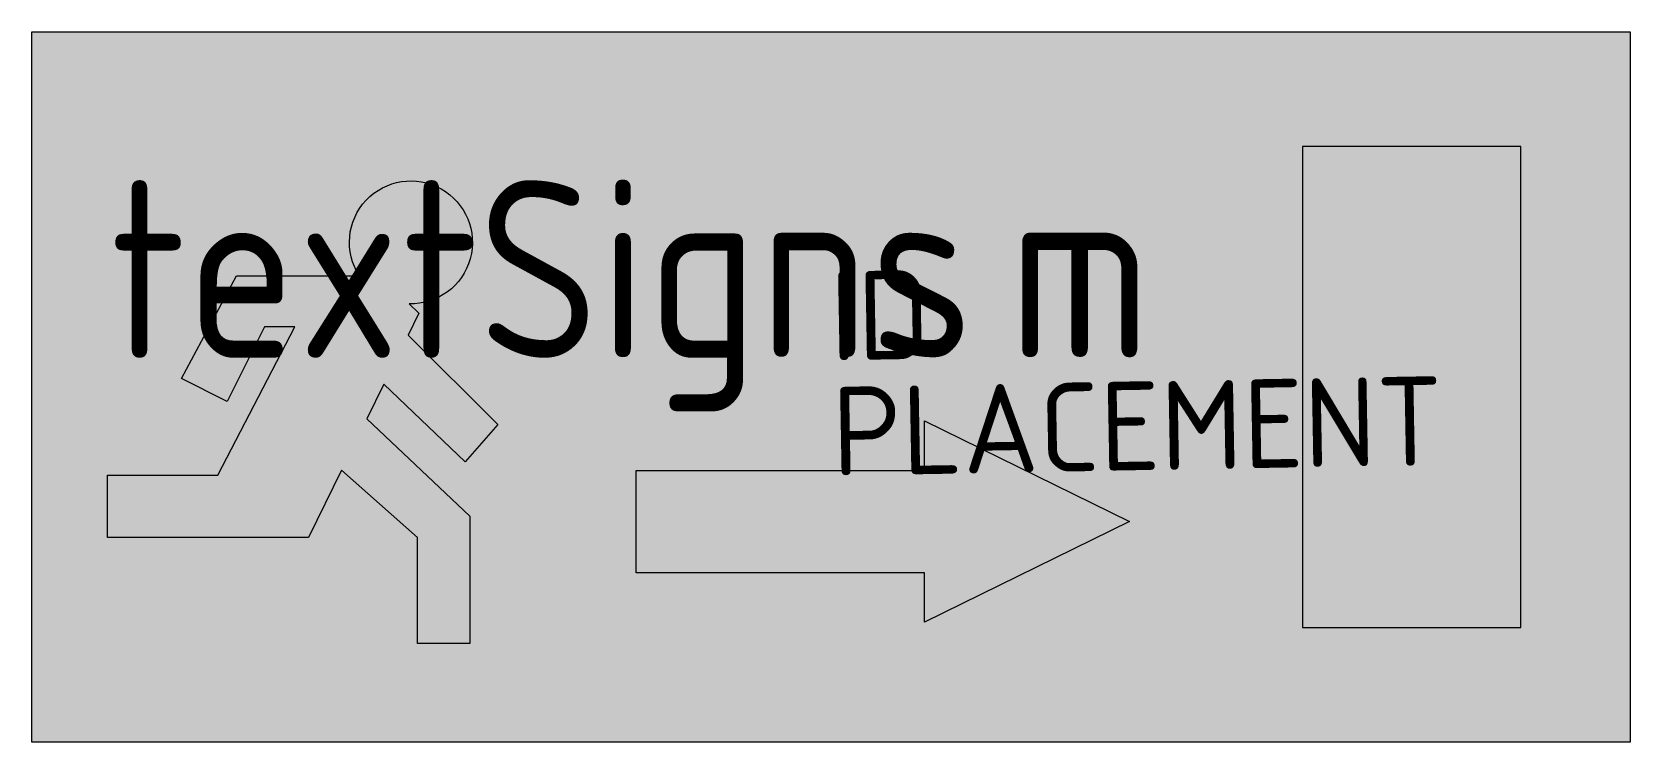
# Model space of a CAD drawing. Extents: x -2.25 to 2.25, y -1 to 1.
import ezdxf
from ezdxf.enums import TextEntityAlignment as Align

# ---------------------------------------------------------------- set-up
doc = ezdxf.new("R2010")
doc.units = 0
doc.styles.add('NLCS-ISO', font='NLCS-ISO.ttf', dxfattribs={"height": 0.25})
doc.styles.add('NLCS-RVV-M200-T25', font='NLCS-RVV.ttf')

msp = doc.modelspace()

# ---------------------------------------------------------------- hatches: boundary and pattern name
at = {"true_color": 0x008391}
h = msp.add_hatch(color=136, dxfattribs=at)
h.dxf.hatch_style = 1
h.paths.add_polyline_path([(-2.25, 1), (2.250000000000001, 1), (2.250000000000001, -0.3789565393858054), (1.942507979075645, -0.3789565393858054), (1.942507979075645, 0.6769804580430825), (1.327523937226935, 0.6769804580430825), (1.327523937226935, -0.3789565393858054), (0.840186940317424, -0.3789565393858054), (0.2636394021314148, -0.09568103136844253), (0.2636394021314148, -0.2349181437469355), (-0.5483317147056993, -0.2349181437469358), (-0.5483317147056994, -0.3789565393858054), (-0.9842990994104435, -0.1582795514896033), (-0.9384220520813276, -0.105884470310877), (-1.19065784283894, 0.1464258468318462), (-1.160393237776763, 0.2078588182228075), (-1.18772965720042, 0.2342114148950456, 4.048392065488525), (-1.328282618112641, 0.3132184298009433), (-1.673808640738907, 0.3132184298009433), (-1.829002529843701, 0.02352604424533222), (-1.70016232824005, -0.04085004629904621), (-1.594747594989999, 0.1698353316486987), (-1.509830194718574, 0.1698353316486987), (-1.726515998986677, -0.2486092276976377), (-2.036903777196265, -0.2486092276976377), (-2.036903777196264, -0.4241803784201021), (-1.653323724956047, -0.4241803784201021), (-1.933700888692029, -1.000000000000001), (-2.25, -1.000000000000001)])
at = {"true_color": 0xf1f0ea}
h = msp.add_hatch(color=7, dxfattribs=at)
h.dxf.hatch_style = 1
h.paths.add_polyline_path([(1.327523937226935, -0.6769804580430816), (1.942507979075645, -0.6769804580430816), (1.942507979075645, 0.6769804580430825), (1.327523937226935, 0.6769804580430825)])
h = msp.add_hatch(color=7, dxfattribs=at)
h.dxf.hatch_style = 1
edge = h.paths.add_edge_path()
edge.add_line((-1.164304172092304, -0.7226513244310473), (-1.164304172092304, -0.4241803784201021))
edge.add_line((-1.164304172092304, -0.4241803784201021), (-1.378061790721897, -0.2339783033361194))
edge.add_line((-1.378061790721897, -0.2339783033361194), (-1.471763764663375, -0.4241803784201021))
edge.add_line((-1.471763764663375, -0.4241803784201021), (-2.036903777196264, -0.4241803784201021))
edge.add_line((-2.036903777196264, -0.4241803784201021), (-2.036903777196264, -0.2486092276976377))
edge.add_line((-2.036903777196264, -0.2486092276976377), (-1.726515998986677, -0.2486092276976377))
edge.add_line((-1.726515998986677, -0.2486092276976377), (-1.509830194718574, 0.1698353316486987))
edge.add_line((-1.509830194718574, 0.1698353316486987), (-1.594747594989999, 0.1698353316486987))
edge.add_line((-1.594747594989999, 0.1698353316486987), (-1.70016232824005, -0.04085004629904621))
edge.add_line((-1.70016232824005, -0.04085004629904621), (-1.829002529843701, 0.02352604424533222))
edge.add_line((-1.829002529843701, 0.02352604424533222), (-1.673808640738907, 0.3132184298009433))
edge.add_line((-1.673808640738907, 0.3132184298009433), (-1.328282618112641, 0.3132184298009433))
edge.add_arc((-1.18292220784992, 0.4072887406198796), 0.1731440794521082, -91.59105620455341, 212.9090143382203, ccw=False)
edge.add_line((-1.18772965720042, 0.2342114148950456), (-1.160393237776763, 0.2078588182228076))
edge.add_line((-1.160393237776763, 0.2078588182228076), (-1.190657842838941, 0.1464258468318462))
edge.add_line((-1.190657842838941, 0.1464258468318462), (-0.9384220520813278, -0.105884470310877))
edge.add_line((-0.9384220520813278, -0.105884470310877), (-1.030176146739559, -0.2106746326683293))
edge.add_line((-1.030176146739559, -0.2106746326683293), (-1.258725107823084, 0.008258693028222297))
edge.add_line((-1.258725107823084, 0.008258693028222297), (-1.306808219057199, -0.08934338672021996))
edge.add_line((-1.306808219057199, -0.08934338672021996), (-1.017068423718242, -0.3641173584164061))
edge.add_line((-1.017068423718242, -0.3641173584164061), (-1.017068423718242, -0.7226513244310473))
edge.add_line((-1.017068423718242, -0.7226513244310473), (-1.164304172092304, -0.7226513244310473))
at = {"true_color": 0x008391}
h = msp.add_hatch(color=136, dxfattribs=at)
h.dxf.hatch_style = 1
h.paths.add_polyline_path([(-1.017068423718242, -0.3641173584164059), (-1.306808219057198, -0.08934338672022013), (-1.258725107823084, 0.00825869302822213), (-1.030176146739559, -0.2106746326683295), (-0.9842990994104435, -0.158279551489603), (-0.5483317147056992, -0.3789565393858052), (-0.5483317147056992, -0.5229949350246752), (0.2636394021314149, -0.522994935024675), (0.2636394021314148, -0.6622320474031684), (0.8401869403174242, -0.3789565393858054), (1.327523937226935, -0.3789565393858056), (1.327523937226935, -0.6769804580430816), (1.942507979075646, -0.6769804580430818), (1.942507979075645, -0.3789565393858054), (2.250000000000001, -0.3789565393858054), (2.250000000000001, -0.9999999999999996), (-1.933700888692028, -1), (-1.653323724956047, -0.4241803784201021), (-1.471763764663375, -0.4241803784201021), (-1.378061790721897, -0.2339783033361195), (-1.164304172092304, -0.4241803784201021), (-1.164304172092304, -0.7226513244310475), (-1.017068423718242, -0.7226513244310473)], flags=17)
at = {"true_color": 0xf1f0ea}
h = msp.add_hatch(color=7, dxfattribs=at)
h.dxf.hatch_style = 1
h.paths.add_polyline_path([(0.2636394021314149, -0.5229949350246752), (-0.5483317147056992, -0.5229949350246752), (-0.5483317147056992, -0.2349181437469356), (0.2636394021314148, -0.2349181437469357), (0.2636394021314148, -0.09568103136844242), (0.840186940317424, -0.3789565393858054), (0.2636394021314148, -0.6622320474031684)])

# ---------------------------------------------------------------- linework, layer by layer
at = {"color": 250, "lineweight": 0, "true_color": 0x2a292a}
msp.add_lwpolyline([(2.250000000000001, -0.9999999999999996), (-2.25, -1.000000000000001), (-2.25, 1), (2.250000000000001, 1)], close=True, dxfattribs=at)
at = {"color": 7, "lineweight": 0, "true_color": 0xf1f0ea}
for points in [[(1.327523937226935, -0.6769804580430816), (1.942507979075645, -0.6769804580430816), (1.942507979075645, 0.6769804580430825), (1.327523937226935, 0.6769804580430825)], [(0.2636394021314149, -0.5229949350246752), (-0.5483317147056992, -0.5229949350246752), (-0.5483317147056992, -0.2349181437469356), (0.2636394021314148, -0.2349181437469357), (0.2636394021314148, -0.09568103136844242), (0.840186940317424, -0.3789565393858054), (0.2636394021314148, -0.6622320474031684)]]:
    msp.add_lwpolyline(points, close=True, dxfattribs=at)
msp.add_lwpolyline([(-1.164304172092304, -0.7226513244310473), (-1.164304172092304, -0.4241803784201021), (-1.378061790721897, -0.2339783033361194), (-1.471763764663375, -0.4241803784201021), (-2.036903777196264, -0.4241803784201021), (-2.036903777196264, -0.2486092276976377), (-1.726515998986677, -0.2486092276976377), (-1.509830194718574, 0.1698353316486987), (-1.594747594989999, 0.1698353316486987), (-1.70016232824005, -0.04085004629904621), (-1.829002529843701, 0.02352604424533222), (-1.673808640738907, 0.3132184298009433), (-1.328282618112641, 0.3132184298009433, -4.048392065488525), (-1.18772965720042, 0.2342114148950456), (-1.160393237776763, 0.2078588182228076), (-1.190657842838941, 0.1464258468318462), (-0.9384220520813278, -0.105884470310877), (-1.030176146739559, -0.2106746326683293), (-1.258725107823084, 0.008258693028222297), (-1.306808219057199, -0.08934338672021996), (-1.017068423718242, -0.3641173584164061), (-1.017068423718242, -0.7226513244310473)], format="xyb", close=True, dxfattribs=at)

# ---------------------------------------------------------------- texts
at = {"color": 7, "true_color": 0xf1f0ea, "style": 'NLCS-RVV-M200-T25', "width": 0.9}
msp.add_text('m', height=0.5, dxfattribs=at).set_placement((0.4988004525787169, 0.08240229790918363))
msp.add_attdef('textSigns', text='50', height=0.5, dxfattribs=at).set_placement((0.4016382224089803, 0.08240229790918363), align=Align.RIGHT)
at = {"style": 'NLCS-ISO'}
msp.add_attdef('ID', text='', height=0.25, rotation=1, dxfattribs=at).set_placement((0, 0), align=Align.BOTTOM_LEFT)
msp.add_attdef('PLACEMENT', text='', height=0.25, rotation=1, dxfattribs=at).set_placement((0, 0), align=Align.TOP_LEFT)

doc.saveas('drawing.dxf')
